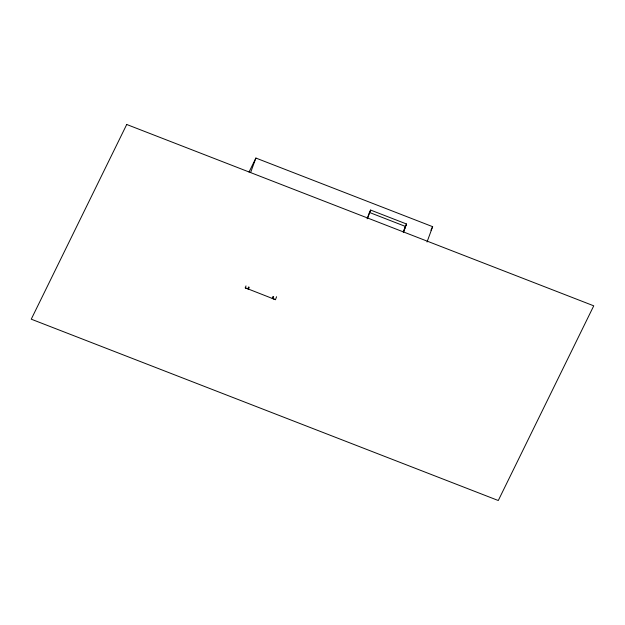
<?xml version="1.0" encoding="UTF-8"?>
<svg xmlns="http://www.w3.org/2000/svg" width="625" height="625" viewBox="0 0 625 625"><rect width="100%" height="100%" fill="white"/><g stroke="black" fill="none" stroke-linecap="round" stroke-linejoin="round"><path stroke-width="0.94" d="M250.625 172.484L255.898 158.055L432.641 226.672L427.023 242.008M248.563 289.023L245.234 287.938L246 285.906M247.914 288.742L248.578 286.938M248.492 289.172L249.227 287.203M245.281 287.836L275.469 299.68L272.242 298.398L272.977 296.422M273.648 296.672L272.984 298.477M275.469 299.68L276.578 296.734M367.109 218.812L369.438 212.453L405.359 226.406L406.539 224.008L370.617 210.062L369.828 211.656M367.625 218.234L370.617 210.062M403.367 231.852L405.359 226.406M403.289 232.477L405.945 225.203M403.547 232.188L406.539 224.008M249.023 172.07L255.898 158.055M430.922 230.18L432.641 226.672M126.719 124.484L31.25 319.18L498.281 500.516L593.75 305.82L126.719 124.484"/></g></svg>
